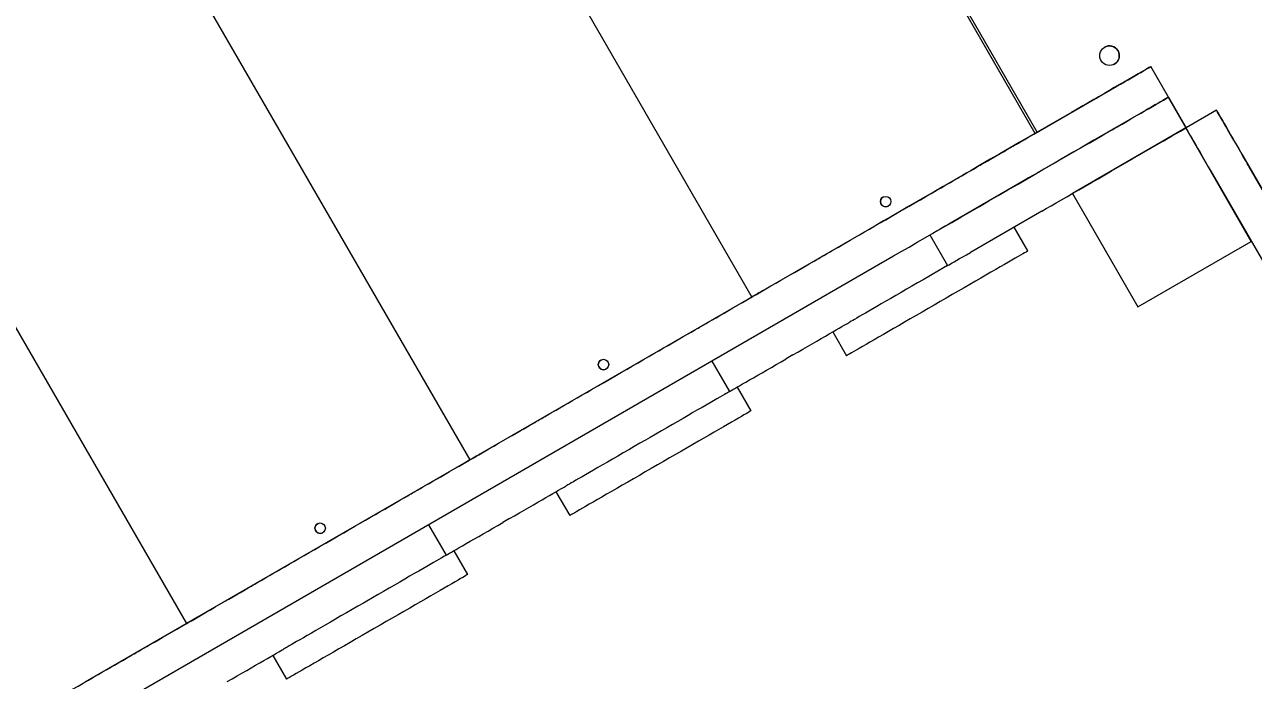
# Model space of a CAD drawing. Header units: millimetres. Extents: x -5636 to 4820, y -5607 to 4029.
# Drawn here: x -1811 to -872, y 581 to 1082 of the extents above; entities that cross this region are included whole.
import ezdxf

# ---------------------------------------------------------------- set-up
doc = ezdxf.new("R2010")
doc.units = ezdxf.units.MM
for name, color, linetype in [('DIKOM_ОБЪЕКТ', 7, 'Continuous'), ('DIKOM_РАЗМЕР_ЗОНА', 7, 'Continuous'), ('DIKOM_РАЗМЕР_ОБЪЕКТА', 7, 'Continuous')]:
    doc.layers.add(name, color=color, linetype=linetype)
doc.styles.add('style1', font='arial.ttf', dxfattribs={"width": 0.8})
doc.dimstyles.new('1-50', dxfattribs={"dimtxt": 300, "dimasz": 200, "dimexe": 100, "dimexo": 0, "dimgap": 100, "dimtad": 1, "dimdec": 0, "dimtxsty": 'style1', "dimcen": 0, "dimclrd": 7, "dimclre": 7, "dimadec": 1, "dimazin": 2, "dimtfac": 1, "dimtdec": 0, "dimtmove": 1, "dimatfit": 3, "dimfxl": 0, "dimlwd": 25, "dimlwe": 18, "dimarcsym": 0})

# ---------------------------------------------------------------- blocks, each defined once
blk = doc.blocks.new('*D16')
at = {"layer": 'Defpoints', "color": 0, "transparency": 16777216}
for p in [(-626.62, 2354.87), (-4576.72, -2902.62), (-1365.85, -2902.62)]:
    blk.add_point(p, dxfattribs=at)
at = {"layer": 'DIKOM_РАЗМЕР_ОБЪЕКТА', "color": 7, "lineweight": 18, "transparency": 16777216}
for p, q in [((-626.62, 2354.87), (-4676.72, 2354.87)), ((-1365.85, -2902.62), (-4676.72, -2902.62))]:
    blk.add_line(p, q, dxfattribs=at)
at = {"layer": 'DIKOM_РАЗМЕР_ОБЪЕКТА', "color": 7, "lineweight": 25, "transparency": 16777216}
blk.add_line((-4576.72, 2154.87), (-4576.72, -2702.62), dxfattribs=at)
at = {"layer": 'DIKOM_РАЗМЕР_ОБЪЕКТА', "color": 7, "transparency": 16777216}
for points in [[(-4610.05, 2154.87), (-4543.39, 2154.87), (-4576.72, 2354.87)], [(-4610.05, -2702.62), (-4543.39, -2702.62), (-4576.72, -2902.62)]]:
    blk.add_solid(points, dxfattribs=at)
at = {"layer": 'DIKOM_РАЗМЕР_ОБЪЕКТА', "color": 0, "transparency": 16777216, "insert": (-4829.99, -378.71), "char_height": 300, "attachment_point": 5, "rotation": 90, "style": 'style1'}
blk.add_mtext('5300', dxfattribs=at)
blk = doc.blocks.new('*D15')
at = {"layer": 'Defpoints', "color": 0, "transparency": 16777216}
for p in [(-2269.25, 1034.05), (4820.3, 840.01), (4820.3, -4465.61)]:
    blk.add_point(p, dxfattribs=at)
at = {"layer": 'DIKOM_РАЗМЕР_ОБЪЕКТА', "color": 7, "lineweight": 18, "transparency": 16777216}
for p, q in [((-2269.25, 1034.05), (-2269.25, -4565.61)), ((4820.3, 840.01), (4820.3, -4565.61))]:
    blk.add_line(p, q, dxfattribs=at)
at = {"layer": 'DIKOM_РАЗМЕР_ОБЪЕКТА', "color": 7, "lineweight": 25, "transparency": 16777216}
blk.add_line((-2069.25, -4465.61), (4620.3, -4465.61), dxfattribs=at)
at = {"layer": 'DIKOM_РАЗМЕР_ОБЪЕКТА', "color": 7, "transparency": 16777216}
for points in [[(-2069.25, -4432.28), (-2069.25, -4498.95), (-2269.25, -4465.61)], [(4620.3, -4432.28), (4620.3, -4498.95), (4820.3, -4465.61)]]:
    blk.add_solid(points, dxfattribs=at)
at = {"layer": 'DIKOM_РАЗМЕР_ОБЪЕКТА', "color": 0, "transparency": 16777216, "insert": (1882.33, -4212.44), "char_height": 300, "attachment_point": 5, "style": 'style1'}
blk.add_mtext('7100', dxfattribs=at)
blk = doc.blocks.new('*D14')
at = {"layer": 'Defpoints', "color": 0, "transparency": 16777216}
for p in [(-592.15, 4028.77), (-5186.26, -5019.64), (-1431.12, -5019.64)]:
    blk.add_point(p, dxfattribs=at)
at = {"layer": 'DIKOM_РАЗМЕР_ЗОНА', "color": 7, "lineweight": 18, "transparency": 16777216}
for p, q in [((-592.15, 4028.77), (-5286.26, 4028.77)), ((-1431.12, -5019.64), (-5286.26, -5019.64))]:
    blk.add_line(p, q, dxfattribs=at)
at = {"layer": 'DIKOM_РАЗМЕР_ЗОНА', "color": 7, "lineweight": 25, "transparency": 16777216}
blk.add_line((-5186.26, 3828.77), (-5186.26, -4819.64), dxfattribs=at)
at = {"layer": 'DIKOM_РАЗМЕР_ЗОНА', "color": 7, "transparency": 16777216}
for points in [[(-5219.59, 3828.77), (-5152.93, 3828.77), (-5186.26, 4028.77)], [(-5219.59, -4819.64), (-5152.93, -4819.64), (-5186.26, -5019.64)]]:
    blk.add_solid(points, dxfattribs=at)
at = {"layer": 'DIKOM_РАЗМЕР_ЗОНА', "color": 0, "transparency": 16777216, "insert": (-5439.43, -366.91), "char_height": 300, "attachment_point": 5, "rotation": 90, "style": 'style1'}
blk.add_mtext('9000', dxfattribs=at)
blk = doc.blocks.new('*D13')
at = {"layer": 'Defpoints', "color": 0, "transparency": 16777216}
for p in [(-4159.26, 1546.65), (4820.3, -1862.8), (4820.3, -5506.71)]:
    blk.add_point(p, dxfattribs=at)
at = {"layer": 'DIKOM_РАЗМЕР_ЗОНА', "color": 7, "lineweight": 18, "transparency": 16777216}
for p, q in [((-4159.26, 1546.65), (-4159.26, -5606.71)), ((4820.3, -1862.8), (4820.3, -5606.71))]:
    blk.add_line(p, q, dxfattribs=at)
at = {"layer": 'DIKOM_РАЗМЕР_ЗОНА', "color": 7, "lineweight": 25, "transparency": 16777216}
blk.add_line((-3959.26, -5506.71), (4620.3, -5506.71), dxfattribs=at)
at = {"layer": 'DIKOM_РАЗМЕР_ЗОНА', "color": 7, "transparency": 16777216}
for points in [[(-3959.26, -5473.37), (-3959.26, -5540.04), (-4159.26, -5506.71)], [(4620.3, -5473.37), (4620.3, -5540.04), (4820.3, -5506.71)]]:
    blk.add_solid(points, dxfattribs=at)
at = {"layer": 'DIKOM_РАЗМЕР_ЗОНА', "color": 0, "transparency": 16777216, "insert": (1761.06, -5253.53), "char_height": 300, "attachment_point": 5, "style": 'style1'}
blk.add_mtext('9000', dxfattribs=at)

msp = doc.modelspace()

# ---------------------------------------------------------------- linework, layer by layer
at = {"layer": 'DIKOM_ОБЪЕКТ', "color": 7, "linetype": 'Continuous', "lineweight": 15}
for p, q in [((-1037.12, 999.48), (-1333.12, 1512.17)), ((-1038.7, 998.57), (-1334.69, 1511.26)), ((-1038.69, 998.57), (-1334.69, 1511.26)), ((-1551.2, 1386.26), (-1255.2, 873.57)), ((-1766.83, 1261.77), (-1470.83, 749.08)), ((-1983.32, 1136.77), (-1687.32, 624.09)), ((-985.82, 1064.31), (-985.82, 1064.31)), ((-978.06, 1051.48), (-978.06, 1051.48)), ((-950.38, 1049.56), (-950.4, 1049.55)), ((-936.88, 1026.18), (-950.38, 1049.56)), ((-1039.78, 997.94), (-976.36, 1034.56)), ((-937.05, 1026.08), (-937.06, 1026.07)), ((-937.04, 1026.09), (-923.54, 1002.7)), ((-936.9, 1026.17), (-936.88, 1026.18)), ((-936.88, 1026.18), (-936.89, 1026.17)), ((-936.88, 1026.18), (-936.88, 1026.18)), ((-936.88, 1026.18), (-923.37, 1002.8)), ((-1011.03, 1014.55), (-1050.88, 991.54)), ((-954.38, 1016.07), (-977.92, 1002.48)), ((-900.14, 1016.21), (-923.38, 1002.8)), ((-900.14, 1016.21), (-900.18, 1016.19)), ((-923.57, 1002.68), (-1010.17, 952.68)), ((-923.57, 1002.68), (-923.53, 1002.71)), ((-873.57, 916.08), (-923.57, 1002.68)), ((-923.53, 1002.71), (-923.56, 1002.69)), ((-923.54, 1002.7), (-923.56, 1002.69)), ((-923.53, 1002.71), (-923.39, 1002.79)), ((-923.37, 1002.8), (-923.39, 1002.79)), ((-1072.99, 978.77), (-1056.74, 988.16)), ((-997.53, 991.16), (-1037.38, 968.15)), ((-940.88, 992.69), (-964.42, 979.1)), ((-878.3, 978.28), (-732.92, 726.45)), ((-1082.02, 973.56), (-1082.02, 973.56)), ((-855.95, 939.68), (-875.14, 972.91)), ((-1047.05, 962.57), (-1101.69, 931.02)), ((-901.68, 964.78), (-757.18, 714.46)), ((-1010.17, 952.68), (-1010.16, 952.69)), ((-1010.17, 952.68), (-960.17, 866.08)), ((-1144.38, 937.55), (-1139.18, 940.55)), ((-1033.55, 939.19), (-1088.19, 907.64)), ((-1160.45, 928.28), (-1764.94, 579.27)), ((-1119.16, 920.94), (-1105.66, 897.55)), ((-1044.32, 908.72), (-1054.82, 926.91)), ((-960.17, 866.08), (-873.57, 916.08)), ((-873.57, 916.08), (-873.57, 916.08)), ((-1751.44, 555.89), (-1146.95, 904.89)), ((-1201.52, 904.56), (-1201.53, 904.56)), ((-1201.52, 904.56), (-1201.52, 904.56)), ((-1117.37, 890.8), (-1119.97, 889.3)), ((-1250.88, 876.06), (-1248.29, 877.56)), ((-1297.65, 849.06), (-1297.65, 849.06)), ((-1193.38, 846.91), (-1182.88, 828.72)), ((-1180.59, 854.29), (-1180.59, 854.29)), ((-1223.9, 829.29), (-1229.09, 826.29)), ((-1285.89, 824.68), (-1272.39, 801.29)), ((-1360.01, 813.06), (-1354.82, 816.06)), ((-1255.8, 786.62), (-1266.3, 804.81)), ((-1417.15, 780.07), (-1417.17, 780.06)), ((-1417.15, 780.07), (-1417.15, 780.07)), ((-1332.99, 766.3), (-1336.46, 764.3)), ((-1467.38, 751.07), (-1463.91, 753.07)), ((-1514.15, 724.07), (-1514.15, 724.07)), ((-1404.87, 724.81), (-1394.37, 706.62)), ((-1397.08, 729.3), (-1397.09, 729.3)), ((-1440.39, 704.3), (-1445.59, 701.3)), ((-1502.38, 699.68), (-1488.88, 676.3)), ((-1576.51, 688.07), (-1571.31, 691.07)), ((-1472.29, 661.63), (-1482.79, 679.82)), ((-1633.64, 655.08), (-1633.66, 655.07)), ((-1633.64, 655.08), (-1633.64, 655.08)), ((-1549.48, 641.32), (-1552.08, 639.82)), ((-1683, 626.58), (-1680.4, 628.08)), ((-1612.71, 604.81), (-1612.71, 604.81)), ((-1729.77, 599.58), (-1729.77, 599.58)), ((-1621.36, 599.82), (-1610.86, 581.63))]:
    msp.add_line(p, q, dxfattribs=at)
at = {"layer": 'DIKOM_ОБЪЕКТ', "color": 7, "linetype": 'Continuous', "lineweight": 15, "flags": 128}
for points in [[(-950.4, 1049.55), (-950.55, 1049.46), (-951.02, 1049.19), (-951.79, 1048.75), (-952.86, 1048.13), (-954.22, 1047.34), (-955.88, 1046.38), (-957.82, 1045.27), (-960.03, 1043.99), (-962.49, 1042.57), (-965.21, 1041), (-968.16, 1039.3), (-971.33, 1037.47), (-974.7, 1035.52), (-978.25, 1033.47), (-981.97, 1031.32), (-985.84, 1029.09), (-989.84, 1026.78), (-993.95, 1024.41), (-998.14, 1021.99), (-1002.4, 1019.53), (-1006.7, 1017.04), (-1011.03, 1014.55)], [(-976.36, 1034.56), (-973.45, 1036.24), (-970.58, 1037.9), (-967.78, 1039.51), (-965.09, 1041.07), (-962.54, 1042.54), (-960.16, 1043.91), (-957.99, 1045.17), (-956.05, 1046.29), (-954.36, 1047.26), (-952.96, 1048.07), (-951.84, 1048.72), (-951.03, 1049.18), (-950.55, 1049.46), (-950.38, 1049.56)], [(-997.53, 991.16), (-993.2, 993.66), (-988.9, 996.14), (-984.64, 998.6), (-980.45, 1001.02), (-976.34, 1003.39), (-972.34, 1005.7), (-968.47, 1007.94), (-964.75, 1010.09), (-961.2, 1012.14), (-957.83, 1014.08), (-954.66, 1015.91), (-951.71, 1017.62), (-948.99, 1019.18), (-946.53, 1020.61), (-944.32, 1021.88), (-942.38, 1023), (-940.72, 1023.96), (-939.36, 1024.75), (-938.29, 1025.37), (-937.52, 1025.81), (-937.05, 1026.08), (-936.9, 1026.17)], [(-997.16, 1022.55), (-997.01, 1022.64), (-996.56, 1022.9), (-995.86, 1023.3), (-994.97, 1023.82), (-993.96, 1024.4), (-992.93, 1024.99), (-991.97, 1025.55), (-991.16, 1026.02), (-990.58, 1026.35), (-990.27, 1026.53), (-990.27, 1026.53), (-990.58, 1026.35), (-991.16, 1026.02), (-991.97, 1025.55), (-992.93, 1025), (-993.96, 1024.4), (-994.96, 1023.82), (-995.86, 1023.3), (-996.56, 1022.9), (-997.01, 1022.64), (-997.16, 1022.55)], [(-997.15, 1022.56), (-997, 1022.65), (-996.55, 1022.91), (-995.85, 1023.31), (-994.95, 1023.83), (-993.95, 1024.41), (-992.92, 1025), (-991.95, 1025.56), (-991.15, 1026.02), (-990.57, 1026.36), (-990.26, 1026.54), (-990.26, 1026.54), (-990.57, 1026.36), (-991.15, 1026.02), (-991.95, 1025.56), (-992.92, 1025), (-993.94, 1024.41), (-994.95, 1023.83), (-995.85, 1023.31), (-996.55, 1022.91), (-997, 1022.65), (-997.15, 1022.56)], [(-937.06, 1026.07), (-937.24, 1025.97), (-937.76, 1025.67), (-938.63, 1025.17), (-939.81, 1024.49), (-941.29, 1023.63), (-943.04, 1022.62), (-945.02, 1021.48), (-947.19, 1020.23), (-949.5, 1018.89), (-951.92, 1017.5), (-954.38, 1016.07)], [(-900.18, 1016.19), (-900.09, 1016.03), (-899.81, 1015.55), (-899.35, 1014.75), (-898.71, 1013.64), (-897.89, 1012.21), (-896.89, 1010.48), (-895.71, 1008.45), (-894.37, 1006.13), (-892.87, 1003.52), (-891.21, 1000.64), (-889.39, 997.5), (-887.44, 994.11), (-885.34, 990.47), (-883.11, 986.62), (-880.76, 982.55), (-878.3, 978.28)], [(-875.14, 972.91), (-877.32, 976.69), (-879.48, 980.43), (-881.61, 984.12), (-883.69, 987.72), (-885.7, 991.21), (-887.64, 994.56), (-889.48, 997.75), (-891.21, 1000.75), (-892.82, 1003.53), (-894.29, 1006.08), (-895.62, 1008.38), (-896.79, 1010.41), (-897.8, 1012.16), (-898.63, 1013.6), (-899.29, 1014.74), (-899.76, 1015.55), (-900.05, 1016.05), (-900.14, 1016.21)], [(-1056.74, 988.16), (-1054.92, 989.2), (-1052.99, 990.32), (-1050.95, 991.5), (-1048.83, 992.72), (-1046.63, 993.99), (-1044.38, 995.29), (-1042.09, 996.61), (-1039.78, 997.94)], [(-977.92, 1002.48), (-983.26, 999.4), (-988.57, 996.33), (-993.84, 993.29), (-999.06, 990.28), (-1004.19, 987.32), (-1009.22, 984.41), (-1014.13, 981.58), (-1018.91, 978.82), (-1023.53, 976.15), (-1027.98, 973.58), (-1032.23, 971.12), (-1036.28, 968.79), (-1040.11, 966.58), (-1043.71, 964.5), (-1047.05, 962.57)], [(-983.68, 999.16), (-983.52, 999.25), (-983.07, 999.51), (-982.37, 999.91), (-981.48, 1000.43), (-980.47, 1001.01), (-979.44, 1001.6), (-978.48, 1002.16), (-977.67, 1002.63), (-977.09, 1002.96), (-976.79, 1003.14), (-976.79, 1003.14), (-977.09, 1002.96), (-977.67, 1002.63), (-978.48, 1002.16), (-979.44, 1001.61), (-980.47, 1001.01), (-981.48, 1000.43), (-982.37, 999.91), (-983.07, 999.51), (-983.52, 999.25), (-983.68, 999.16)], [(-940.88, 992.69), (-938.42, 994.11), (-936, 995.51), (-933.69, 996.84), (-931.52, 998.1), (-929.54, 999.24), (-927.79, 1000.25), (-926.31, 1001.1), (-925.13, 1001.79), (-924.26, 1002.28), (-923.74, 1002.59), (-923.56, 1002.69)], [(-923.56, 1002.69), (-923.47, 1002.53), (-923.19, 1002.05), (-922.73, 1001.25), (-922.09, 1000.14), (-921.27, 998.71), (-920.27, 996.98), (-919.1, 994.95), (-917.76, 992.63), (-916.25, 990.02), (-914.59, 987.14), (-912.78, 984), (-910.82, 980.61), (-908.72, 976.97), (-906.49, 973.12), (-904.15, 969.05), (-901.68, 964.78)], [(-1050.88, 991.54), (-1058.29, 987.26), (-1065.69, 982.98), (-1073.06, 978.73), (-1080.39, 974.5), (-1087.67, 970.29), (-1094.88, 966.13), (-1102.01, 962.02), (-1109.04, 957.96), (-1115.97, 953.96), (-1122.78, 950.02), (-1129.46, 946.17), (-1135.99, 942.4), (-1142.37, 938.71), (-1148.58, 935.13), (-1154.61, 931.65), (-1160.45, 928.28)], [(-1065.72, 982.97), (-1065.56, 983.06), (-1065.11, 983.32), (-1064.41, 983.72), (-1063.52, 984.24), (-1062.51, 984.82), (-1061.48, 985.42), (-1060.52, 985.97), (-1059.71, 986.44), (-1059.13, 986.77), (-1058.83, 986.95), (-1058.83, 986.95), (-1059.13, 986.77), (-1059.71, 986.44), (-1060.52, 985.97), (-1061.48, 985.42), (-1062.51, 984.82), (-1063.52, 984.24), (-1064.41, 983.72), (-1065.11, 983.32), (-1065.56, 983.06), (-1065.72, 982.97)], [(-1055.77, 988.71), (-1055.62, 988.8), (-1055.17, 989.06), (-1054.47, 989.46), (-1053.58, 989.98), (-1052.57, 990.56), (-1051.54, 991.16), (-1050.58, 991.71), (-1049.77, 992.18), (-1049.19, 992.51), (-1048.89, 992.69), (-1048.89, 992.69), (-1049.19, 992.51), (-1049.77, 992.18), (-1050.58, 991.71), (-1051.54, 991.16), (-1052.57, 990.56), (-1053.58, 989.98), (-1054.47, 989.46), (-1055.17, 989.06), (-1055.62, 988.8), (-1055.77, 988.71)], [(-1082.02, 973.56), (-1081.87, 973.64), (-1081.42, 973.9), (-1080.68, 974.33), (-1079.66, 974.92), (-1078.36, 975.67), (-1076.8, 976.57), (-1075.01, 977.61), (-1072.99, 978.77)], [(-1033.55, 939.19), (-1030.21, 941.12), (-1026.61, 943.19), (-1022.78, 945.4), (-1018.73, 947.74), (-1014.48, 950.2), (-1010.03, 952.77), (-1005.41, 955.44), (-1000.63, 958.19), (-995.72, 961.03), (-990.69, 963.93), (-985.56, 966.9), (-980.34, 969.91), (-975.07, 972.95), (-969.76, 976.02), (-964.42, 979.1)], [(-1146.95, 904.89), (-1141.11, 908.26), (-1135.08, 911.75), (-1128.87, 915.33), (-1122.49, 919.01), (-1115.96, 922.79), (-1109.28, 926.64), (-1102.47, 930.57), (-1095.54, 934.57), (-1088.51, 938.63), (-1081.38, 942.75), (-1074.17, 946.91), (-1066.89, 951.11), (-1059.56, 955.35), (-1052.19, 959.6), (-1044.79, 963.87), (-1037.38, 968.15)], [(-1139.18, 940.55), (-1134.91, 943.02), (-1130.66, 945.47), (-1126.46, 947.9), (-1122.34, 950.28), (-1118.3, 952.61), (-1114.38, 954.87), (-1110.6, 957.06), (-1106.98, 959.14), (-1103.55, 961.13), (-1100.31, 963), (-1097.28, 964.75), (-1094.49, 966.36), (-1091.96, 967.82), (-1089.68, 969.13), (-1087.68, 970.29), (-1085.97, 971.28), (-1084.56, 972.09), (-1083.46, 972.73), (-1082.66, 973.19), (-1082.18, 973.46), (-1082.02, 973.56)], [(-1097.49, 964.62), (-1097.34, 964.71), (-1096.89, 964.97), (-1096.19, 965.38), (-1095.3, 965.89), (-1094.29, 966.47), (-1093.26, 967.07), (-1092.3, 967.62), (-1091.49, 968.09), (-1090.91, 968.43), (-1090.61, 968.6), (-1090.61, 968.6), (-1090.91, 968.43), (-1091.49, 968.09), (-1092.3, 967.62), (-1093.26, 967.07), (-1094.29, 966.47), (-1095.3, 965.89), (-1096.19, 965.38), (-1096.89, 964.97), (-1097.34, 964.71), (-1097.49, 964.62)], [(-877.18, 976.35), (-877.09, 976.2), (-876.83, 975.75), (-876.43, 975.05), (-875.91, 974.15), (-875.33, 973.15), (-874.73, 972.12), (-874.18, 971.16), (-873.71, 970.35), (-873.38, 969.77), (-873.2, 969.46), (-873.2, 969.46), (-873.38, 969.77), (-873.71, 970.35), (-874.18, 971.16), (-874.73, 972.12), (-875.33, 973.15), (-875.91, 974.15), (-876.43, 975.05), (-876.83, 975.75), (-877.09, 976.2), (-877.18, 976.35)], [(-877.15, 976.37), (-877.06, 976.22), (-876.8, 975.77), (-876.39, 975.07), (-875.88, 974.17), (-875.3, 973.17), (-874.7, 972.14), (-874.15, 971.18), (-873.68, 970.37), (-873.34, 969.79), (-873.17, 969.48), (-873.17, 969.48), (-873.34, 969.79), (-873.68, 970.37), (-874.15, 971.18), (-874.7, 972.14), (-875.3, 973.17), (-875.88, 974.17), (-876.39, 975.07), (-876.8, 975.77), (-877.06, 976.22), (-877.15, 976.37)], [(-1201.53, 904.56), (-1201.37, 904.65), (-1200.9, 904.93), (-1200.1, 905.38), (-1198.99, 906.02), (-1197.58, 906.84), (-1195.87, 907.82), (-1193.88, 908.98), (-1191.6, 910.29), (-1189.07, 911.76), (-1186.28, 913.36), (-1183.26, 915.11), (-1180.02, 916.98), (-1176.58, 918.97), (-1172.96, 921.06), (-1169.18, 923.24), (-1165.26, 925.5), (-1161.23, 927.83), (-1157.1, 930.21), (-1152.9, 932.64), (-1148.65, 935.09), (-1144.38, 937.55)], [(-1101.69, 931.02), (-1104.71, 929.28), (-1107.46, 927.69), (-1109.94, 926.26), (-1112.14, 924.99), (-1114.05, 923.89), (-1115.67, 922.96), (-1116.98, 922.2), (-1117.99, 921.61), (-1118.48, 921.33)], [(-1248.29, 877.56), (-1244.42, 879.79), (-1240.59, 882.01), (-1236.81, 884.19), (-1233.1, 886.33), (-1229.5, 888.41), (-1226.03, 890.41), (-1222.71, 892.33), (-1219.56, 894.15), (-1216.61, 895.85), (-1213.88, 897.43), (-1211.38, 898.87), (-1209.14, 900.17), (-1207.16, 901.31), (-1205.46, 902.29), (-1204.06, 903.1), (-1202.95, 903.74), (-1202.16, 904.19), (-1201.68, 904.47), (-1201.52, 904.56)], [(-1044.32, 908.72), (-1044.32, 908.72), (-1044.47, 908.63), (-1044.93, 908.37), (-1045.71, 907.92), (-1046.78, 907.3), (-1048.15, 906.51), (-1049.82, 905.55), (-1051.76, 904.42), (-1053.99, 903.14), (-1056.48, 901.7), (-1059.23, 900.11), (-1062.22, 898.39), (-1065.44, 896.53), (-1068.87, 894.55), (-1072.51, 892.45), (-1076.32, 890.25), (-1080.31, 887.95), (-1084.44, 885.56), (-1088.7, 883.1), (-1093.08, 880.57), (-1097.54, 877.99), (-1102.08, 875.37), (-1106.67, 872.73), (-1111.29, 870.06), (-1115.92, 867.38), (-1120.54, 864.72), (-1125.13, 862.07), (-1129.66, 859.45), (-1134.13, 856.87), (-1138.5, 854.35), (-1142.77, 851.88), (-1146.9, 849.5), (-1150.88, 847.2), (-1154.7, 844.99), (-1158.33, 842.9), (-1161.77, 840.91), (-1164.98, 839.06), (-1167.97, 837.33), (-1170.72, 835.75), (-1173.21, 834.31), (-1175.44, 833.02), (-1177.38, 831.9), (-1179.05, 830.94), (-1180.42, 830.14), (-1181.49, 829.53), (-1182.26, 829.08), (-1182.73, 828.81), (-1182.88, 828.72), (-1182.88, 828.72)], [(-1105.66, 897.55), (-1105.58, 897.6), (-1105.19, 897.83), (-1104.49, 898.23), (-1103.48, 898.81), (-1102.17, 899.57), (-1100.55, 900.51), (-1098.64, 901.61), (-1096.44, 902.88), (-1093.96, 904.31), (-1091.21, 905.9), (-1088.19, 907.64)], [(-1105.66, 897.55), (-1108.74, 895.78), (-1113.04, 893.29), (-1117.37, 890.8)], [(-1119.97, 889.3), (-1124.29, 886.8), (-1128.59, 884.32), (-1132.85, 881.86), (-1137.05, 879.44), (-1141.15, 877.07), (-1145.15, 874.76), (-1149.02, 872.52), (-1152.74, 870.37), (-1156.3, 868.32), (-1159.67, 866.38), (-1162.83, 864.55), (-1165.78, 862.84), (-1168.5, 861.28), (-1170.97, 859.85), (-1173.17, 858.58), (-1175.11, 857.46), (-1176.77, 856.5), (-1178.14, 855.71), (-1179.21, 855.09), (-1179.97, 854.65), (-1180.44, 854.38), (-1180.59, 854.29)], [(-1297.65, 849.06), (-1297.49, 849.15), (-1297.01, 849.43), (-1296.22, 849.89), (-1295.12, 850.53), (-1293.71, 851.34), (-1292.02, 852.32), (-1290.04, 853.46), (-1287.79, 854.76), (-1285.29, 856.2), (-1282.56, 857.78), (-1279.61, 859.48), (-1276.46, 861.3), (-1273.14, 863.21), (-1269.67, 865.22), (-1266.07, 867.3), (-1262.36, 869.44), (-1258.58, 871.62), (-1254.75, 873.83), (-1250.88, 876.06)], [(-1256.96, 872.56), (-1256.8, 872.65), (-1256.35, 872.91), (-1255.65, 873.31), (-1254.76, 873.83), (-1253.75, 874.41), (-1252.72, 875), (-1251.76, 875.56), (-1250.95, 876.03), (-1250.37, 876.36), (-1250.07, 876.54), (-1250.07, 876.54), (-1250.37, 876.36), (-1250.95, 876.03), (-1251.76, 875.56), (-1252.72, 875), (-1253.75, 874.41), (-1254.76, 873.83), (-1255.65, 873.31), (-1256.35, 872.91), (-1256.8, 872.65), (-1256.96, 872.56)], [(-1253.02, 874.83), (-1252.87, 874.92), (-1252.42, 875.18), (-1251.72, 875.58), (-1250.82, 876.1), (-1249.82, 876.68), (-1248.79, 877.27), (-1247.83, 877.83), (-1247.02, 878.3), (-1246.44, 878.63), (-1246.13, 878.81), (-1246.13, 878.81), (-1246.44, 878.63), (-1247.02, 878.3), (-1247.83, 877.83), (-1248.79, 877.28), (-1249.82, 876.68), (-1250.82, 876.1), (-1251.72, 875.58), (-1252.42, 875.18), (-1252.87, 874.92), (-1253.02, 874.83)], [(-1354.82, 816.06), (-1350.54, 818.53), (-1346.3, 820.98), (-1342.1, 823.4), (-1337.97, 825.79), (-1333.93, 828.12), (-1330.02, 830.38), (-1326.24, 832.56), (-1322.62, 834.65), (-1319.18, 836.64), (-1315.94, 838.51), (-1312.91, 840.25), (-1310.13, 841.86), (-1307.59, 843.33), (-1305.31, 844.64), (-1303.32, 845.79), (-1301.61, 846.78), (-1300.19, 847.6), (-1299.09, 848.23), (-1298.29, 848.69), (-1297.81, 848.97), (-1297.65, 849.06)], [(-1223.9, 829.29), (-1220.12, 831.47), (-1216.38, 833.63), (-1212.69, 835.76), (-1209.09, 837.84), (-1205.6, 839.86), (-1202.25, 841.79), (-1199.06, 843.63), (-1196.06, 845.36), (-1193.28, 846.97), (-1190.72, 848.44), (-1188.43, 849.77), (-1186.4, 850.94), (-1184.65, 851.95), (-1183.2, 852.79), (-1182.07, 853.44), (-1181.25, 853.91), (-1180.76, 854.2), (-1180.59, 854.29)], [(-1272.39, 801.29), (-1272.23, 801.39), (-1271.73, 801.67), (-1270.92, 802.15), (-1269.78, 802.8), (-1268.34, 803.64), (-1266.59, 804.64), (-1264.56, 805.81), (-1262.26, 807.14), (-1259.71, 808.61), (-1256.93, 810.22), (-1253.93, 811.95), (-1250.74, 813.79), (-1247.39, 815.73), (-1243.9, 817.74), (-1240.3, 819.82), (-1236.61, 821.95), (-1232.87, 824.11), (-1229.09, 826.29)], [(-1417.17, 780.06), (-1417.01, 780.15), (-1416.53, 780.43), (-1415.73, 780.89), (-1414.63, 781.53), (-1413.22, 782.34), (-1411.51, 783.33), (-1409.51, 784.48), (-1407.24, 785.79), (-1404.7, 787.26), (-1401.91, 788.87), (-1398.89, 790.61), (-1395.65, 792.49), (-1392.21, 794.47), (-1388.59, 796.56), (-1384.81, 798.74), (-1380.89, 801), (-1376.86, 803.33), (-1372.73, 805.72), (-1368.53, 808.14), (-1364.28, 810.59), (-1360.01, 813.06)], [(-1272.39, 801.29), (-1272.53, 801.21), (-1272.99, 800.95), (-1273.76, 800.5), (-1274.83, 799.89), (-1276.2, 799.1), (-1277.85, 798.14), (-1279.79, 797.02), (-1282, 795.75), (-1284.47, 794.32), (-1287.18, 792.76), (-1290.13, 791.05), (-1293.3, 789.22), (-1296.67, 787.28), (-1300.22, 785.23), (-1303.94, 783.08), (-1307.81, 780.84), (-1311.81, 778.54), (-1315.92, 776.17), (-1320.11, 773.74), (-1324.37, 771.29), (-1328.67, 768.8), (-1332.99, 766.3)], [(-1463.91, 753.07), (-1460.05, 755.3), (-1456.22, 757.52), (-1452.43, 759.7), (-1448.73, 761.84), (-1445.13, 763.92), (-1441.66, 765.92), (-1438.34, 767.84), (-1435.19, 769.66), (-1432.24, 771.36), (-1429.51, 772.94), (-1427.01, 774.38), (-1424.76, 775.68), (-1422.79, 776.82), (-1421.09, 777.8), (-1419.68, 778.61), (-1418.58, 779.25), (-1417.79, 779.7), (-1417.31, 779.98), (-1417.15, 780.07)], [(-1255.8, 786.62), (-1255.8, 786.62), (-1255.96, 786.53), (-1256.42, 786.26), (-1257.19, 785.82), (-1258.27, 785.2), (-1259.64, 784.41), (-1261.3, 783.45), (-1263.25, 782.32), (-1265.48, 781.04), (-1267.97, 779.6), (-1270.72, 778.01), (-1273.71, 776.29), (-1276.93, 774.43), (-1280.36, 772.44), (-1283.99, 770.35), (-1287.81, 768.14), (-1291.8, 765.84), (-1295.93, 763.46), (-1300.19, 761), (-1304.57, 758.47), (-1309.03, 755.89), (-1313.57, 753.27), (-1318.16, 750.62), (-1322.78, 747.96), (-1327.41, 745.28), (-1332.03, 742.61), (-1336.62, 739.97), (-1341.15, 737.35), (-1345.62, 734.77), (-1349.99, 732.24), (-1354.25, 729.78), (-1358.39, 727.4), (-1362.37, 725.1), (-1366.19, 722.89), (-1369.82, 720.79), (-1373.25, 718.81), (-1376.47, 716.95), (-1379.46, 715.23), (-1382.21, 713.64), (-1384.7, 712.2), (-1386.92, 710.92), (-1388.87, 709.79), (-1390.54, 708.83), (-1391.91, 708.04), (-1392.98, 707.42), (-1393.75, 706.98), (-1394.21, 706.71), (-1394.37, 706.62), (-1394.37, 706.62)], [(-1336.46, 764.3), (-1340.78, 761.81), (-1345.09, 759.32), (-1349.34, 756.86), (-1353.54, 754.44), (-1357.64, 752.07), (-1361.64, 749.77), (-1365.51, 747.53), (-1369.23, 745.38), (-1372.79, 743.33), (-1376.16, 741.38), (-1379.33, 739.56), (-1382.28, 737.85), (-1384.99, 736.28), (-1387.46, 734.86), (-1389.67, 733.58), (-1391.6, 732.47), (-1393.26, 731.51), (-1394.63, 730.72), (-1395.7, 730.1), (-1396.47, 729.66), (-1396.93, 729.39), (-1397.08, 729.3)], [(-1473.47, 747.55), (-1473.32, 747.64), (-1472.87, 747.9), (-1472.17, 748.31), (-1471.28, 748.82), (-1470.27, 749.4), (-1469.24, 750), (-1468.28, 750.55), (-1467.47, 751.02), (-1466.89, 751.35), (-1466.58, 751.53), (-1466.58, 751.53), (-1466.89, 751.35), (-1467.47, 751.02), (-1468.28, 750.55), (-1469.24, 750), (-1470.27, 749.4), (-1471.27, 748.82), (-1472.17, 748.31), (-1472.87, 747.9), (-1473.32, 747.64), (-1473.47, 747.55)], [(-1469.09, 750.08), (-1468.94, 750.17), (-1468.49, 750.43), (-1467.79, 750.83), (-1466.9, 751.35), (-1465.89, 751.93), (-1464.86, 752.53), (-1463.9, 753.08), (-1463.09, 753.55), (-1462.51, 753.88), (-1462.2, 754.06), (-1462.2, 754.06), (-1462.51, 753.88), (-1463.09, 753.55), (-1463.9, 753.08), (-1464.86, 752.53), (-1465.89, 751.93), (-1466.89, 751.35), (-1467.79, 750.83), (-1468.49, 750.43), (-1468.94, 750.17), (-1469.09, 750.08)], [(-1514.15, 724.07), (-1513.99, 724.16), (-1513.51, 724.44), (-1512.71, 724.9), (-1511.61, 725.53), (-1510.21, 726.35), (-1508.51, 727.33), (-1506.53, 728.47), (-1504.28, 729.77), (-1501.78, 731.21), (-1499.05, 732.79), (-1496.1, 734.49), (-1492.96, 736.3), (-1489.64, 738.22), (-1486.16, 740.23), (-1482.56, 742.31), (-1478.86, 744.44), (-1475.07, 746.63), (-1471.24, 748.84), (-1467.38, 751.07)], [(-1571.31, 691.07), (-1567.04, 693.53), (-1562.79, 695.99), (-1558.59, 698.41), (-1554.46, 700.79), (-1550.43, 703.12), (-1546.51, 705.39), (-1542.73, 707.57), (-1539.11, 709.66), (-1535.67, 711.64), (-1532.43, 713.51), (-1529.41, 715.26), (-1526.62, 716.87), (-1524.08, 718.33), (-1521.81, 719.65), (-1519.81, 720.8), (-1518.1, 721.79), (-1516.69, 722.6), (-1515.58, 723.24), (-1514.79, 723.7), (-1514.31, 723.98), (-1514.15, 724.07)], [(-1440.39, 704.3), (-1436.62, 706.48), (-1432.87, 708.64), (-1429.18, 710.77), (-1425.58, 712.85), (-1422.09, 714.87), (-1418.74, 716.8), (-1415.55, 718.64), (-1412.56, 720.37), (-1409.77, 721.98), (-1407.22, 723.45), (-1404.92, 724.78), (-1402.89, 725.95), (-1401.14, 726.96), (-1399.7, 727.79), (-1398.56, 728.45), (-1397.74, 728.92), (-1397.25, 729.21), (-1397.09, 729.3)], [(-1488.88, 676.3), (-1488.72, 676.4), (-1488.23, 676.68), (-1487.41, 677.15), (-1486.27, 677.81), (-1484.83, 678.64), (-1483.08, 679.65), (-1481.06, 680.82), (-1478.76, 682.15), (-1476.2, 683.62), (-1473.42, 685.23), (-1470.42, 686.96), (-1467.24, 688.8), (-1463.89, 690.73), (-1460.4, 692.75), (-1456.79, 694.83), (-1453.11, 696.96), (-1449.36, 699.12), (-1445.59, 701.3)], [(-1633.66, 655.07), (-1633.5, 655.16), (-1633.02, 655.44), (-1632.23, 655.9), (-1631.12, 656.54), (-1629.71, 657.35), (-1628, 658.34), (-1626, 659.49), (-1623.73, 660.8), (-1621.19, 662.27), (-1618.4, 663.88), (-1615.38, 665.62), (-1612.14, 667.49), (-1608.7, 669.48), (-1605.08, 671.57), (-1601.3, 673.75), (-1597.39, 676.01), (-1593.35, 678.34), (-1589.22, 680.72), (-1585.02, 683.15), (-1580.78, 685.6), (-1576.51, 688.07)], [(-1488.88, 676.3), (-1489.02, 676.22), (-1489.48, 675.96), (-1490.25, 675.51), (-1491.32, 674.9), (-1492.69, 674.11), (-1494.34, 673.15), (-1496.28, 672.03), (-1498.49, 670.76), (-1500.95, 669.33), (-1503.67, 667.77), (-1506.62, 666.06), (-1509.79, 664.23), (-1513.15, 662.29), (-1516.71, 660.24), (-1520.43, 658.09), (-1524.3, 655.85), (-1528.3, 653.55), (-1532.4, 651.18), (-1536.6, 648.76), (-1540.86, 646.3), (-1545.16, 643.81), (-1549.48, 641.32)], [(-1472.29, 661.63), (-1472.29, 661.63), (-1472.45, 661.54), (-1472.91, 661.28), (-1473.68, 660.83), (-1474.76, 660.21), (-1476.13, 659.42), (-1477.79, 658.46), (-1479.74, 657.33), (-1481.97, 656.05), (-1484.46, 654.61), (-1487.21, 653.02), (-1490.2, 651.3), (-1493.41, 649.44), (-1496.85, 647.46), (-1500.48, 645.36), (-1504.3, 643.15), (-1508.28, 640.85), (-1512.42, 638.47), (-1516.68, 636.01), (-1521.05, 633.48), (-1525.52, 630.9), (-1530.06, 628.28), (-1534.65, 625.63), (-1539.27, 622.97), (-1543.9, 620.29), (-1548.52, 617.63), (-1553.1, 614.98), (-1557.64, 612.36), (-1562.11, 609.78), (-1566.48, 607.25), (-1570.74, 604.79), (-1574.88, 602.41), (-1578.86, 600.11), (-1582.68, 597.9), (-1586.31, 595.8), (-1589.74, 593.82), (-1592.96, 591.96), (-1595.95, 590.24), (-1598.7, 588.65), (-1601.19, 587.21), (-1603.41, 585.93), (-1605.36, 584.81), (-1607.03, 583.84), (-1608.4, 583.05), (-1609.47, 582.43), (-1610.24, 581.99), (-1610.7, 581.72), (-1610.86, 581.63), (-1610.86, 581.63)], [(-1680.4, 628.08), (-1676.54, 630.31), (-1672.7, 632.53), (-1668.92, 634.71), (-1665.22, 636.85), (-1661.62, 638.93), (-1658.14, 640.93), (-1654.82, 642.85), (-1651.68, 644.67), (-1648.73, 646.37), (-1646, 647.95), (-1643.5, 649.39), (-1641.25, 650.69), (-1639.28, 651.83), (-1637.58, 652.81), (-1636.17, 653.62), (-1635.07, 654.26), (-1634.28, 654.71), (-1633.8, 654.99), (-1633.64, 655.08)], [(-1552.08, 639.82), (-1556.41, 637.32), (-1560.71, 634.83), (-1564.97, 632.38), (-1569.16, 629.95), (-1573.27, 627.58), (-1577.27, 625.28), (-1581.13, 623.04), (-1584.86, 620.89), (-1588.41, 618.84), (-1591.78, 616.89), (-1594.95, 615.07), (-1597.9, 613.36), (-1600.61, 611.8), (-1603.08, 610.37), (-1605.29, 609.1), (-1607.23, 607.98), (-1608.88, 607.02), (-1610.25, 606.23), (-1611.32, 605.61), (-1612.09, 605.17), (-1612.55, 604.9), (-1612.71, 604.81)], [(-1685.27, 625.27), (-1685.11, 625.36), (-1684.67, 625.62), (-1683.96, 626.03), (-1683.07, 626.54), (-1682.06, 627.12), (-1681.03, 627.72), (-1680.07, 628.27), (-1679.26, 628.74), (-1678.68, 629.08), (-1678.38, 629.25), (-1678.38, 629.25), (-1678.68, 629.08), (-1679.26, 628.74), (-1680.07, 628.27), (-1681.03, 627.72), (-1682.06, 627.12), (-1683.07, 626.54), (-1683.96, 626.03), (-1684.67, 625.62), (-1685.11, 625.36), (-1685.27, 625.27)], [(-1729.77, 599.58), (-1729.61, 599.67), (-1729.13, 599.95), (-1728.34, 600.41), (-1727.23, 601.04), (-1725.83, 601.86), (-1724.13, 602.84), (-1722.15, 603.98), (-1719.91, 605.28), (-1717.41, 606.72), (-1714.67, 608.3), (-1711.72, 610), (-1708.58, 611.82), (-1705.26, 613.73), (-1701.79, 615.74), (-1698.19, 617.82), (-1694.48, 619.96), (-1690.7, 622.14), (-1686.86, 624.35), (-1683, 626.58)], [(-1689.17, 623.02), (-1689.02, 623.11), (-1688.57, 623.37), (-1687.87, 623.77), (-1686.97, 624.29), (-1685.97, 624.87), (-1684.94, 625.47), (-1683.97, 626.02), (-1683.17, 626.49), (-1682.59, 626.82), (-1682.28, 627), (-1682.28, 627), (-1682.59, 626.82), (-1683.17, 626.49), (-1683.97, 626.02), (-1684.94, 625.47), (-1685.96, 624.87), (-1686.97, 624.29), (-1687.87, 623.77), (-1688.57, 623.37), (-1689.02, 623.11), (-1689.17, 623.02)], [(-1656.01, 579.81), (-1652.24, 581.99), (-1648.49, 584.15), (-1644.8, 586.28), (-1641.2, 588.36), (-1637.71, 590.38), (-1634.36, 592.31), (-1631.18, 594.15), (-1628.18, 595.88), (-1625.39, 597.49), (-1622.84, 598.96), (-1620.54, 600.29), (-1618.51, 601.46), (-1616.77, 602.47), (-1615.32, 603.3), (-1614.18, 603.96), (-1613.37, 604.43), (-1612.87, 604.72), (-1612.71, 604.81)], [(-1786.93, 566.58), (-1782.66, 569.04), (-1778.41, 571.5), (-1774.21, 573.92), (-1770.08, 576.31), (-1766.05, 578.64), (-1762.13, 580.9), (-1758.35, 583.08), (-1754.73, 585.17), (-1751.29, 587.15), (-1748.05, 589.02), (-1745.03, 590.77), (-1742.24, 592.38), (-1739.7, 593.85), (-1737.43, 595.16), (-1735.43, 596.31), (-1733.72, 597.3), (-1732.31, 598.11), (-1731.2, 598.75), (-1730.41, 599.21), (-1729.93, 599.49), (-1729.77, 599.58)]]:
    msp.add_lwpolyline(points, dxfattribs=at)
at = {"layer": 'DIKOM_ОБЪЕКТ', "color": 7, "linetype": 'Continuous', "lineweight": 15}
for centre, radius in [((-981.94, 1057.9), 7.5), ((-1152.95, 946.46), 4), ((-1368.58, 821.97), 4), ((-1585.07, 696.98), 4)]:
    msp.add_circle(centre, radius, dxfattribs=at)
for centre, radius, start, end in [((-981.94, 1057.9), 7.5, 30, 121.18119), ((-981.94, 1057.9), 7.5, 301.18119, 30), ((-1152.95, 946.47), 4, 121.18119, 301.18119), ((-1368.57, 821.97), 4, 121.18119, 301.18119), ((-1585.07, 696.98), 4, 121.18119, 301.18119)]:
    msp.add_arc(centre, radius, start, end, dxfattribs=at)

# ---------------------------------------------------------------- dimensions: what is measured, and where the dimension line sits
at = {"layer": 'DIKOM_РАЗМЕР_ЗОНА'}
dim = msp.add_linear_dim(base=(-5186.26, -5019.64), p1=(-592.15, 4028.77), p2=(-1431.12, -5019.64), angle=90, text='9000', dimstyle='1-50', override={"dimscale": 1, "dimtix": 0, "dimtofl": 1, "dimtmove": 1, "dimatfit": 3}, dxfattribs=at)
dim.commit()
dim.dimension.update_dxf_attribs({"geometry": '*D14', "text_midpoint": (-5186.26, -366.91), "dimtype": 160})
dim = msp.add_linear_dim(base=(4820.3, -5506.71), p1=(-4159.26, 1546.65), p2=(4820.3, -1862.8), text='9000', dimstyle='1-50', dxfattribs=at)
dim.commit()
dim.dimension.update_dxf_attribs({"geometry": '*D13', "text_midpoint": (1761.06, -5506.71), "dimtype": 160})
at = {"layer": 'DIKOM_РАЗМЕР_ОБЪЕКТА'}
dim = msp.add_linear_dim(base=(-4576.72, -2902.62), p1=(-626.62, 2354.87), p2=(-1365.85, -2902.62), angle=90, text='5300', dimstyle='1-50', dxfattribs=at)
dim.commit()
dim.dimension.update_dxf_attribs({"geometry": '*D16', "text_midpoint": (-4576.72, -378.71), "dimtype": 160})
dim = msp.add_linear_dim(base=(4820.3, -4465.61), p1=(-2269.25, 1034.05), p2=(4820.3, 840.01), text='7100', dimstyle='1-50', override={"dimscale": 1, "dimtix": 0, "dimtofl": 1, "dimtmove": 1, "dimatfit": 3}, dxfattribs=at)
dim.commit()
dim.dimension.update_dxf_attribs({"geometry": '*D15', "text_midpoint": (1882.33, -4465.61), "dimtype": 160})

doc.saveas('drawing.dxf')
